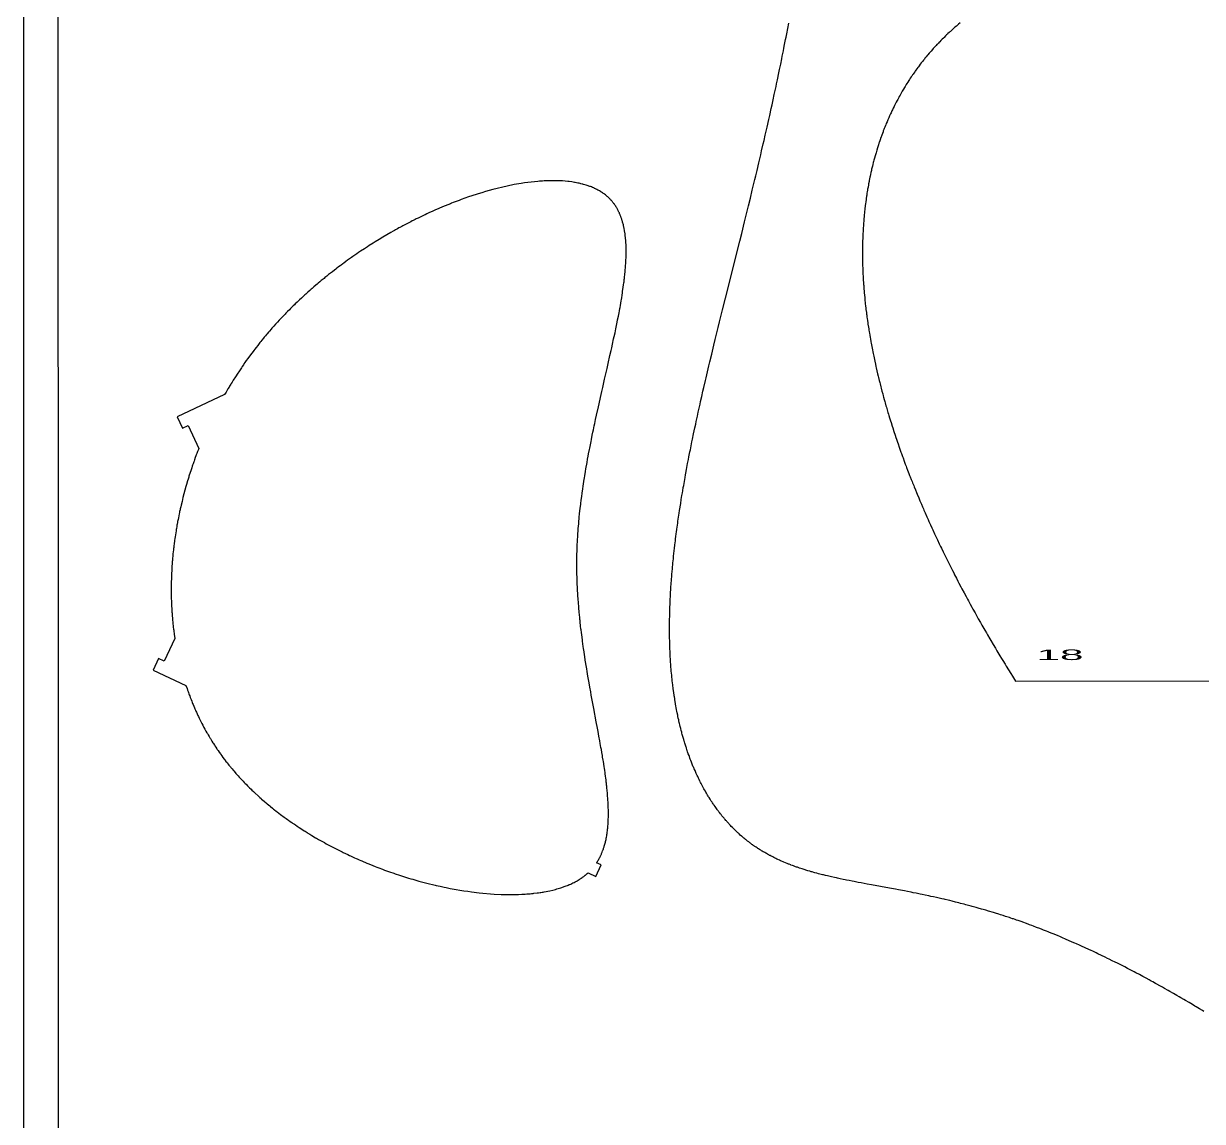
# Model space of a CAD drawing. Header units: metres. Extents: x 260 to 385, y -3 to 248.
# Drawn here: x 260.2 to 316.3, y 122.5 to 174.7 of the extents above; entities that cross this region are included whole.
import ezdxf

# ---------------------------------------------------------------- set-up
doc = ezdxf.new("R2010")
doc.units = ezdxf.units.M
doc.header["$MEASUREMENT"] = 0
doc.layers.add('1', color=7, linetype='Continuous', lineweight=0)
doc.styles.add('Style-ENGINEERING', font='ENGINEERING.shx')

msp = doc.modelspace()

# ---------------------------------------------------------------- linework, layer by layer
at = {"flags": 128}
for points in [[(385.210552, -2.443354), (385.210552, 247.556646), (260.210552, 247.556646), (260.210552, -2.443354), (385.210552, -2.443354)], [(261.842217, 198.870097), (261.858518, 117.878262)], [(316.325081, 127.721353), (316.253015, 127.765683), (316.108657, 127.854034), (315.963997, 127.941973), (315.891554, 127.985787), (315.782749, 128.051316), (315.619221, 128.149172), (315.455311, 128.246503), (315.373211, 128.294972), (315.22702, 128.380814), (315.15381, 128.423579), (315.043852, 128.48753), (314.878592, 128.583015), (314.712944, 128.677969), (314.629974, 128.725246), (314.451411, 128.826351), (314.361959, 128.876671), (314.227568, 128.951858), (314.092919, 129.026693), (314.025497, 129.063977), (313.890459, 129.138279), (313.822842, 129.175296), (313.721293, 129.230653), (313.585665, 129.304147), (313.517752, 129.340759), (313.415758, 129.395506), (313.262486, 129.477243), (313.093045, 129.566853), (313.008229, 129.611413), (312.880886, 129.677942), (312.753399, 129.744099), (312.689601, 129.777036), (312.561895, 129.842628), (312.497987, 129.875282), (312.402056, 129.924084), (312.274019, 129.988818), (312.209945, 130.021041), (312.113764, 130.069194), (311.969333, 130.141013), (311.81697, 130.216139), (311.740708, 130.253494), (311.626214, 130.309264), (311.454243, 130.392325), (311.281994, 130.474665), (311.195764, 130.515562), (311.042291, 130.587813), (310.96547, 130.623718), (310.85013, 130.677298), (310.676877, 130.757037), (310.503327, 130.836006), (310.416439, 130.875199), (310.261784, 130.944388), (310.184365, 130.978746), (310.068122, 131.029984), (309.893493, 131.106159), (309.776896, 131.156481), (309.718543, 131.181501), (309.630945, 131.218855), (309.475012, 131.284732), (309.396945, 131.317412), (309.279719, 131.366105), (309.162339, 131.414398), (309.10359, 131.438393), (308.985974, 131.486077), (308.927106, 131.509763), (308.838729, 131.545098), (308.701071, 131.599588), (308.632157, 131.626614), (308.528678, 131.666873), (308.373213, 131.726624), (308.217446, 131.785591), (308.139447, 131.814774), (308.039047, 131.851999), (307.972042, 131.876629), (307.83786, 131.925442), (307.770682, 131.949625), (307.636154, 131.997543), (307.501396, 132.044866), (307.41143, 132.076083), (307.351395, 132.096747), (307.271279, 132.124116), (307.23119, 132.137722), (307.140917, 132.168145), (307.080678, 132.188279), (306.960064, 132.228196), (306.899689, 132.247978), (306.778804, 132.287192), (306.657738, 132.325938), (306.576928, 132.351509), (306.415066, 132.402031), (306.323879, 132.430086), (306.263032, 132.448644), (306.141204, 132.485415), (306.080223, 132.503628), (305.958129, 132.539709), (305.835858, 132.575334), (305.754247, 132.598831), (305.590791, 132.645222), (305.498711, 132.670965), (305.437271, 132.687987), (305.314261, 132.721697), (305.252692, 132.738386), (305.129428, 132.771436), (305.005995, 132.80405), (304.923614, 132.825553), (304.758631, 132.867988), (304.677322, 132.888597), (304.514495, 132.929274), (304.351394, 132.969242), (304.242511, 132.9955), (304.169856, 133.012836), (304.024392, 133.047106), (303.971743, 133.059367), (303.872248, 133.082335), (303.805887, 133.097509), (303.673092, 133.127531), (303.606659, 133.142383), (303.473724, 133.171776), (303.340698, 133.200765), (303.251965, 133.219872), (303.074385, 133.257578), (302.933261, 133.287055), (302.83913, 133.306487), (302.650754, 133.34485), (302.509378, 133.373206), (302.415086, 133.391924), (302.226408, 133.428941), (302.084823, 133.456364), (301.9904, 133.474497), (301.801481, 133.510441), (301.659736, 133.537148), (301.376127, 133.590038), (300.950525, 133.668526), (300.524879, 133.746823), (300.312114, 133.786228), (300.028558, 133.839351), (299.88686, 133.866267), (299.698035, 133.902632), (299.603677, 133.921054), (299.462216, 133.949031), (299.33656, 133.974286), (299.273766, 133.987063), (299.179619, 134.00643), (299.03851, 134.035971), (298.9132, 134.062767), (298.85059, 134.07637), (298.756738, 134.097047), (298.616105, 134.128715), (298.491257, 134.157571), (298.428893, 134.172265), (298.335425, 134.194658), (298.242056, 134.217492), (298.195411, 134.229081), (298.071154, 134.260575), (298.009101, 134.276656), (297.916119, 134.301215), (297.823261, 134.326323), (297.776879, 134.339089), (297.694504, 134.362148), (297.653357, 134.373857), (297.653357, 134.373857), (297.591688, 134.391649), (297.499304, 134.418872), (297.407068, 134.446758), (297.361008, 134.460958), (297.272412, 134.488805), (297.22817, 134.502982), (297.161881, 134.524571), (297.095682, 134.546561), (297.062616, 134.557709), (296.996556, 134.58032), (296.963562, 134.591784), (296.914116, 134.609185), (296.848275, 134.632772), (296.815392, 134.644735), (296.766117, 134.662894), (296.692314, 134.690626), (296.679554, 134.695486), (296.607481, 134.723318), (296.571565, 134.737431), (296.517843, 134.758849), (296.43761, 134.791543), (296.357802, 134.824929), (296.31806, 134.841886), (296.238905, 134.876336), (296.199494, 134.893831), (296.140589, 134.920418), (296.063051, 134.956234), (296.024453, 134.974419), (295.966771, 135.002047), (295.909349, 135.030098), (295.880737, 135.044285), (295.823712, 135.072981), (295.7953, 135.087493), (295.752808, 135.109465), (295.702644, 135.135828), (295.677644, 135.149141), (295.640244, 135.169276), (295.584375, 135.199853), (295.528784, 135.230882), (295.501093, 135.246568), (295.445924, 135.278283), (295.418445, 135.294314), (295.377362, 135.318577), (295.322834, 135.351337), (295.295678, 135.367892), (295.255081, 135.392947), (295.194492, 135.431029), (295.146881, 135.461544), (295.123163, 135.476944), (295.087695, 135.500222), (295.03474, 135.53554), (294.982083, 135.571342), (294.955866, 135.589426), (294.903658, 135.625959), (294.877667, 135.64441), (294.838823, 135.672316), (294.793005, 135.705749), (294.770187, 135.722612), (294.736071, 135.74809), (294.685153, 135.786722), (294.63454, 135.825851), (294.609349, 135.845602), (294.559198, 135.885481), (294.534237, 135.905608), (294.496942, 135.936034), (294.454036, 135.971567), (294.425561, 135.995466), (294.368921, 136.043768), (294.340755, 136.068171), (294.284735, 136.117479), (294.229126, 136.167458), (294.192282, 136.201149), (294.167821, 136.223775), (294.119143, 136.269424), (294.114166, 136.274138), (294.084965, 136.301977), (294.027104, 136.358046), (293.96996, 136.414634), (293.932257, 136.452644), (293.907294, 136.47811), (293.857782, 136.529339), (293.824462, 136.564361), (293.802387, 136.587809), (293.758567, 136.634945), (293.736821, 136.658632), (293.693655, 136.706242), (293.65092, 136.754164), (293.622667, 136.786284), (293.603936, 136.807773), (293.566725, 136.850933), (293.535586, 136.887535), (293.514957, 136.912031), (293.474009, 136.961248), (293.453689, 136.985968), (293.413356, 137.035631), (293.373428, 137.085587), (293.347034, 137.119054), (293.294778, 137.186372), (293.265693, 137.224463), (293.246426, 137.249947), (293.208187, 137.301126), (293.189213, 137.326821), (293.151556, 137.378423), (293.114284, 137.430303), (293.089648, 137.465043), (293.040881, 137.53489), (293.013744, 137.574393), (292.99577, 137.600812), (292.9601, 137.653853), (292.942404, 137.680475), (292.907289, 137.733918), (292.872541, 137.787626), (292.849577, 137.823579), (292.804132, 137.895833), (292.77885, 137.936679), (292.762108, 137.963991), (292.728889, 138.018808), (292.712412, 138.046312), (292.679724, 138.101513), (292.647386, 138.156968), (292.626022, 138.194079), (292.583756, 138.268635), (292.557326, 138.316045), (292.539842, 138.34775), (292.505199, 138.411394), (292.488039, 138.443334), (292.45404, 138.507446), (292.420467, 138.571868), (292.398321, 138.614987), (292.383661, 138.643809), (292.35459, 138.701634), (292.348501, 138.713862), (292.330335, 138.750578), (292.294469, 138.824151), (292.259217, 138.897908), (292.236053, 138.947181), (292.220758, 138.980074), (292.19052, 139.045966), (292.170621, 139.089972), (292.131436, 139.178169), (292.093058, 139.266609), (292.067917, 139.325702), (292.05135, 139.365156), (292.01868, 139.444203), (292.000571, 139.488748), (291.964927, 139.578009), (291.930038, 139.667498), (291.907194, 139.727282), (291.892146, 139.767193), (291.862485, 139.847145), (291.846053, 139.892194), (291.813726, 139.982453), (291.782108, 140.072926), (291.76142, 140.133358), (291.747799, 140.173698), (291.720965, 140.2545), (291.706108, 140.300023), (291.676902, 140.39122), (291.648364, 140.482619), (291.629707, 140.543662), (291.617431, 140.584407), (291.593264, 140.666011), (291.579894, 140.711981), (291.553634, 140.804064), (291.528006, 140.896338), (291.511269, 140.957959), (291.500265, 140.999086), (291.47862, 141.081449), (291.454847, 141.17428), (291.439334, 141.236269), (291.42914, 141.27764), (291.409105, 141.360487), (291.394386, 141.422714), (291.384718, 141.464243), (291.365728, 141.547404), (291.356405, 141.589036), (291.338099, 141.672403), (291.320242, 141.755905), (291.308586, 141.811647), (291.285863, 141.923309), (291.269012, 142.008849), (291.258028, 142.06595), (291.236655, 142.180333), (291.226264, 142.237612), (291.206066, 142.352348), (291.186639, 142.467317), (291.174111, 142.54409), (291.165946, 142.595329), (291.150059, 142.69794), (291.148023, 142.711387), (291.139761, 142.766671), (291.123765, 142.877232), (291.108463, 142.987784), (291.098641, 143.061481), (291.09226, 143.11061), (291.079894, 143.208863), (291.074067, 143.256659), (291.06278, 143.352248), (291.06278, 143.352248), (291.051975, 143.44783), (291.045037, 143.511549), (291.031789, 143.638978), (291.022394, 143.734543), (291.016385, 143.79825), (291.00497, 143.925656), (290.99956, 143.989355), (290.989328, 144.116747), (290.979867, 144.244128), (290.973982, 144.329044), (290.970244, 144.385653), (290.963206, 144.498864), (290.957718, 144.59438), (290.954285, 144.658055), (290.947954, 144.785398), (290.945054, 144.849066), (290.939777, 144.976395), (290.935187, 145.103717), (290.932503, 145.188593), (290.930879, 145.245175), (290.928024, 145.358334), (290.926016, 145.453807), (290.92488, 145.517453), (290.923086, 145.644739), (290.922427, 145.708379), (290.921576, 145.835654), (290.921342, 145.96292), (290.921523, 146.047761), (290.921792, 146.104319), (290.922682, 146.217431), (290.923794, 146.312865), (290.924717, 146.376486), (290.926993, 146.503721), (290.928345, 146.567336), (290.931469, 146.694561), (290.935147, 146.821779), (290.937903, 146.906588), (290.939874, 146.963125), (290.944133, 147.076195), (290.948051, 147.171594), (290.950827, 147.235192), (290.956767, 147.362381), (290.959929, 147.425974), (290.966634, 147.553154), (290.973838, 147.680328), (290.978915, 147.765108), (290.989716, 147.934658), (290.996165, 148.030026), (291.000612, 148.093602), (291.009858, 148.220751), (291.014654, 148.284323), (291.024589, 148.411463), (291.034976, 148.538598), (291.042147, 148.623351), (291.057076, 148.79285), (291.065811, 148.888189), (291.071768, 148.951747), (291.083998, 149.078858), (291.09027, 149.142412), (291.103123, 149.269515), (291.116385, 149.396614), (291.125449, 149.481343), (291.144106, 149.650795), (291.154225, 149.740151), (291.175031, 149.918856), (291.196584, 150.097552), (291.21136, 150.216678), (291.221388, 150.296094), (291.241867, 150.45492), (291.248903, 150.508521), (291.267965, 150.651405), (291.28091, 150.746617), (291.30736, 150.936935), (291.32086, 151.032042), (291.348399, 151.222155), (291.376642, 151.412136), (291.395854, 151.538718), (291.408828, 151.623074), (291.43517, 151.791714), (291.450214, 151.886531), (291.480782, 152.076075), (291.511978, 152.265502), (291.533115, 152.391722), (291.547355, 152.475841), (291.576185, 152.644014), (291.592604, 152.738573), (291.625869, 152.927611), (291.659691, 153.116545), (291.682542, 153.242444), (291.697908, 153.326352), (291.72895, 153.494109), (291.746591, 153.588439), (291.78225, 153.777027), (291.818403, 153.965523), (291.842773, 154.091137), (291.892138, 154.342247), (291.910859, 154.436374), (291.948635, 154.624565), (291.986847, 154.812675), (292.012557, 154.938037), (292.064525, 155.188658), (292.123835, 155.470448), (292.163852, 155.658219), (292.190736, 155.78336), (292.244982, 156.033554), (292.286072, 156.221123), (292.313652, 156.346134), (292.369246, 156.596075), (292.397255, 156.721005), (292.453679, 156.97079), (292.510625, 157.220476), (292.548868, 157.386882), (292.625987, 157.719574), (292.658765, 157.859883), (292.72473, 158.140423), (292.791216, 158.420866), (292.835814, 158.607777), (292.925626, 158.981482), (292.959504, 159.121584), (293.027558, 159.401733), (293.095977, 159.681813), (293.141774, 159.868498), (293.23376, 160.241796), (293.303048, 160.521712), (293.442247, 161.081429), (293.58206, 161.64103), (293.862611, 162.76006), (294.072965, 163.599343), (294.259305, 164.345492), (294.352113, 164.718635), (294.490729, 165.278461), (294.613226, 165.776219), (294.674187, 166.025152), (294.765233, 166.398626), (294.855766, 166.772196), (294.900827, 166.959019), (294.980577, 167.291218), (295.020273, 167.45735), (295.079584, 167.706593), (295.168005, 168.080559), (295.255738, 168.454655), (295.299334, 168.641754), (295.376378, 168.97446), (295.414671, 169.140856), (295.471819, 169.390504), (295.556862, 169.765105), (295.641061, 170.139864), (295.682834, 170.327305), (295.756542, 170.660637), (295.793125, 170.827355), (295.847651, 171.077496), (295.901753, 171.327716), (295.928642, 171.452857), (295.98209, 171.7032), (296.008647, 171.828404), (296.04827, 172.016248), (296.118071, 172.350314), (296.15266, 172.517405), (296.204145, 172.768117), (296.255145, 173.01892), (296.280461, 173.144356), (296.330718, 173.395299), (296.355657, 173.520806), (296.392825, 173.709111), (296.4365, 173.932359), (296.458182, 174.044012), (296.490509, 174.211528), (296.538553, 174.462886), (296.586055, 174.714345)], [(304.738633, 174.731294), (304.65848, 174.664575), (304.618621, 174.630962), (304.559105, 174.580227), (304.488991, 174.519602), (304.454106, 174.489089), (304.401996, 174.443068), (304.324318, 174.373469), (304.272858, 174.326691), (304.247226, 174.303188), (304.2089, 174.267792), (304.158027, 174.22033), (304.132689, 174.196485), (304.094805, 174.160574), (304.038256, 174.106386), (303.971666, 174.041661), (303.938546, 174.009094), (303.889087, 173.959988), (303.839893, 173.910574), (303.815395, 173.885751), (303.766598, 173.835873), (303.7423, 173.810819), (303.705977, 173.773091), (303.65778, 173.722516), (303.633781, 173.697112), (303.597909, 173.65886), (303.544384, 173.601154), (303.487926, 173.539451), (303.459842, 173.508433), (303.417895, 173.461695), (303.355383, 173.391113), (303.29336, 173.319962), (303.262534, 173.284172), (303.20125, 173.212161), (303.170793, 173.17594), (303.125341, 173.121338), (303.065172, 173.04803), (303.035274, 173.011159), (302.990662, 172.955579), (302.946331, 172.899672), (302.924271, 172.871595), (302.91736, 172.862764), (302.89057, 172.828368), (302.837414, 172.759347), (302.784819, 172.690023), (302.750068, 172.643638), (302.727037, 172.612641), (302.681308, 172.550467), (302.630386, 172.480238), (302.596746, 172.433252), (302.574455, 172.401854), (302.5302, 172.338882), (302.497294, 172.2915), (302.475491, 172.259838), (302.43221, 172.19634), (302.410731, 172.164503), (302.368095, 172.100656), (302.325886, 172.036577), (302.297985, 171.99373), (302.242748, 171.907729), (302.200651, 171.841107), (302.172835, 171.796558), (302.117797, 171.70714), (302.090574, 171.66227), (302.036718, 171.572212), (301.983647, 171.481729), (301.948701, 171.421172), (301.925596, 171.380697), (301.879846, 171.299498), (301.841722, 171.230728), (301.816547, 171.184751), (301.766776, 171.092484), (301.742179, 171.046194), (301.69356, 170.953303), (301.645707, 170.859999), (301.614228, 170.797568), (301.59343, 170.755845), (301.552284, 170.672156), (301.518032, 170.601292), (301.495434, 170.553921), (301.450802, 170.458875), (301.428768, 170.411199), (301.385264, 170.315543), (301.342508, 170.219483), (301.314419, 170.155218), (301.295877, 170.112276), (301.259233, 170.026153), (301.223105, 169.939543), (301.199347, 169.881628), (301.183652, 169.842939), (301.15261, 169.765373), (301.129632, 169.707035), (301.114457, 169.668065), (301.084453, 169.589938), (301.069624, 169.550781), (301.040309, 169.472281), (301.011452, 169.393532), (300.992469, 169.340896), (300.979926, 169.305743), (300.95511, 169.235292), (300.951422, 169.224717), (300.930694, 169.164759), (300.917036, 169.124761), (300.890105, 169.044701), (300.876831, 169.004639), (300.850664, 168.924454), (300.825001, 168.844186), (300.808171, 168.790628), (300.775172, 168.683403), (300.752407, 168.607628), (300.737472, 168.557072), (300.708175, 168.455865), (300.693812, 168.405215), (300.665653, 168.303821), (300.638245, 168.202303), (300.620387, 168.134557), (300.608664, 168.089363), (300.585654, 167.998903), (300.566689, 167.922503), (300.554272, 167.871533), (300.52998, 167.769503), (300.518104, 167.718444), (300.494886, 167.616238), (300.472376, 167.513916), (300.457761, 167.445636), (300.44819, 167.400089), (300.42946, 167.308925), (300.414082, 167.231936), (300.404045, 167.180575), (300.384483, 167.077768), (300.374957, 167.026322), (300.356413, 166.923348), (300.338541, 166.820263), (300.326997, 166.751479), (300.319465, 166.705596), (300.304793, 166.613766), (300.292816, 166.536218), (300.285037, 166.484486), (300.285037, 166.484486), (300.269965, 166.380941), (300.262671, 166.329129), (300.248568, 166.225425), (300.235104, 166.121615), (300.226481, 166.052351), (300.220889, 166.006149), (300.210078, 165.913685), (300.201341, 165.835604), (300.195711, 165.783518), (300.184917, 165.67927), (300.179752, 165.627108), (300.169883, 165.522708), (300.160625, 165.418208), (300.154791, 165.348486), (300.151051, 165.30198), (300.143928, 165.208909), (300.140713, 165.164709), (300.134602, 165.076258), (300.128915, 164.987737), (300.125358, 164.928684), (300.118803, 164.810487), (300.114374, 164.721759), (300.111653, 164.662569), (300.10676, 164.544098), (300.104589, 164.484818), (300.100791, 164.366167), (300.097717, 164.247397), (300.096067, 164.168152), (300.095144, 164.115292), (300.09372, 164.009503), (300.093491, 163.987178), (300.092764, 163.885524), (300.092565, 163.817799), (300.092558, 163.77267), (300.092844, 163.68246), (300.09332, 163.614843), (300.094937, 163.479718), (300.097432, 163.344732), (300.099577, 163.254819), (300.101219, 163.194911), (300.105008, 163.075176), (300.107868, 162.996384), (300.109934, 162.943882), (300.114446, 162.838938), (300.116891, 162.786496), (300.122156, 162.681673), (300.127917, 162.576929), (300.132031, 162.507144), (300.140908, 162.367676), (300.146279, 162.289287), (300.15001, 162.237051), (300.157827, 162.132636), (300.161914, 162.080457), (300.170438, 161.976155), (300.17943, 161.871928), (300.185681, 161.802485), (300.198795, 161.663696), (300.206527, 161.585684), (300.211822, 161.533699), (300.22275, 161.429782), (300.228381, 161.37785), (300.239976, 161.27404), (300.252011, 161.1703), (300.260277, 161.101179), (300.277386, 160.963029), (300.287346, 160.885374), (300.294119, 160.833625), (300.307984, 160.730178), (300.315074, 160.67848), (300.32957, 160.575134), (300.344483, 160.471855), (300.354654, 160.403039), (300.375544, 160.265495), (300.387613, 160.188177), (300.395786, 160.136652), (300.412433, 160.03365), (300.420907, 159.982173), (300.438152, 159.879268), (300.455794, 159.776425), (300.467773, 159.707899), (300.492252, 159.570929), (300.506324, 159.493932), (300.535116, 159.340041), (300.564765, 159.186287), (300.585002, 159.08386), (300.598702, 159.015609), (300.626596, 158.879186), (300.642575, 158.802494), (300.675152, 158.649209), (300.708545, 158.496054), (300.731257, 158.394024), (300.746597, 158.326035), (300.777749, 158.190133), (300.813544, 158.037363), (300.837843, 157.935587), (300.854236, 157.867766), (300.887481, 157.732199), (300.912814, 157.630588), (300.929892, 157.562878), (300.9645, 157.427529), (300.982028, 157.35989), (301.01753, 157.224684), (301.053622, 157.089573), (301.078009, 156.99955), (301.09441, 156.939559), (301.127556, 156.819629), (301.154764, 156.722445), (301.173068, 156.657682), (301.21007, 156.528219), (301.228767, 156.463519), (301.26655, 156.334182), (301.30485, 156.204928), (301.330668, 156.118804), (301.348006, 156.061409), (301.382982, 155.946666), (301.423029, 155.816942), (301.449985, 155.730582), (301.504506, 155.558155), (301.53207, 155.472086), (301.587797, 155.300235), (301.644313, 155.128762), (301.682425, 155.014654), (301.708023, 154.938674), (301.759674, 154.786929), (301.785249, 154.712542), (301.836829, 154.563972), (301.888977, 154.415674), (301.924054, 154.316957), (301.947577, 154.251213), (301.994951, 154.11988), (302.021789, 154.046096), (302.075875, 153.898725), (302.130501, 153.751612), (302.167216, 153.653679), (302.191823, 153.588453), (302.24135, 153.458151), (302.297562, 153.311796), (302.335324, 153.214364), (302.360626, 153.149471), (302.411533, 153.019828), (302.449976, 152.922722), (302.47573, 152.858044), (302.527534, 152.72883), (302.553583, 152.664294), (302.605975, 152.535361), (302.658754, 152.406614), (302.694154, 152.320885), (302.765461, 152.14967), (302.826147, 152.005456), (302.866868, 151.909439), (302.894131, 151.845483), (302.948935, 151.717705), (302.990278, 151.621985), (303.017954, 151.558227), (303.073577, 151.430841), (303.157686, 151.240083), (303.214204, 151.113124), (303.252078, 151.028579), (303.328292, 150.85971), (303.393077, 150.717457), (303.436508, 150.622737), (303.523945, 150.433571), (303.567949, 150.339125), (303.656521, 150.150502), (303.745839, 149.962236), (303.805794, 149.836922), (303.845945, 149.753465), (303.926676, 149.586758), (303.995235, 149.44631), (304.041165, 149.352784), (304.133555, 149.165988), (304.180013, 149.072716), (304.273453, 148.886422), (304.367583, 148.700457), (304.430716, 148.576663), (304.472972, 148.494213), (304.557882, 148.329505), (304.629936, 148.190729), (304.678179, 148.09831), (304.775158, 147.913709), (304.823892, 147.821525), (304.921846, 147.63739), (305.020442, 147.453562), (305.086525, 147.331179), (305.130737, 147.249665), (305.219531, 147.086814), (305.294833, 146.949592), (305.345228, 146.858202), (305.446476, 146.675643), (305.497329, 146.584473), (305.599487, 146.402349), (305.702243, 146.220511), (305.771077, 146.099444), (305.817112, 146.018802), (305.909529, 145.857684), (305.987862, 145.721911), (306.040265, 145.631483), (306.1455, 145.450831), (306.1455, 145.450831), (306.198332, 145.360607), (306.304418, 145.180362), (306.411065, 145.000385), (306.482471, 144.880548), (306.530212, 144.800722), (306.626018, 144.641226), (306.70719, 144.506811), (306.761473, 144.417282), (306.870443, 144.238416), (306.925129, 144.149079), (307.034897, 143.970596), (307.145192, 143.792364), (307.219012, 143.673682), (307.268353, 143.594621), (307.367341, 143.436646), (371.39283, 143.489121)], [(269.769378, 157.057417), (267.509024, 156.003396), (267.762595, 155.459612), (268.034487, 155.586397), (268.541629, 154.498828), (268.522551, 154.450214), (268.484797, 154.352873), (268.44758, 154.255382), (268.423069, 154.190308), (268.406861, 154.14689), (268.374765, 154.05997), (268.339168, 153.962054), (268.315737, 153.896703), (268.30025, 153.853102), (268.269599, 153.765825), (268.246892, 153.700301), (268.231889, 153.656587), (268.202205, 153.569088), (268.187524, 153.525302), (268.158487, 153.437662), (268.129882, 153.349931), (268.073971, 153.174207), (268.060264, 153.130224), (268.033177, 153.042196), (268.006524, 152.954089), (267.954528, 152.777648), (267.929185, 152.689319), (267.879814, 152.512458), (267.786349, 152.157994), (267.742265, 151.980433), (267.699955, 151.802678), (267.679467, 151.713735), (267.659424, 151.624752), (267.64957, 151.580246), (267.630196, 151.491207), (267.620677, 151.446674), (267.606608, 151.379861), (267.570324, 151.201609), (267.552856, 151.112443), (267.535837, 151.023255), (267.527497, 150.978653), (267.511155, 150.889434), (267.503153, 150.844819), (267.491363, 150.777889), (267.476038, 150.688637), (267.468546, 150.644007), (267.45752, 150.577057), (267.44146, 150.476626), (267.414332, 150.298068), (267.401452, 150.208789), (267.389028, 150.119512), (267.382988, 150.074876), (267.371252, 149.98561), (267.365556, 149.94098), (267.357226, 149.87404), (267.346523, 149.784798), (267.341344, 149.740183), (267.333791, 149.673268), (267.322948, 149.572916), (267.3138, 149.483736), (267.3094, 149.439155), (267.303017, 149.372296), (267.29393, 149.272036), (267.285431, 149.171814), (267.281402, 149.121718), (267.274603, 149.032687), (267.271379, 148.988185), (267.26676, 148.92145), (267.260325, 148.821391), (267.254481, 148.721386), (267.251782, 148.671405), (267.246828, 148.571489), (267.244574, 148.521555), (267.241472, 148.446685), (267.235456, 148.269371), (267.233156, 148.180801), (267.231329, 148.092294), (267.230593, 148.048064), (267.229475, 147.959654), (267.229094, 147.915474), (267.228745, 147.849237), (267.228696, 147.760984), (267.22885, 147.716885), (267.229304, 147.650773), (267.230487, 147.551685), (267.232046, 147.463692), (267.233005, 147.419727), (267.234668, 147.353818), (267.237667, 147.255046), (267.241273, 147.156386), (267.243305, 147.1071), (267.247291, 147.019552), (267.249465, 146.975814), (267.252952, 146.910253), (267.258691, 146.812016), (267.265042, 146.713907), (267.268447, 146.664903), (267.275717, 146.566995), (267.279582, 146.518092), (267.285668, 146.444805), (267.293329, 146.358049), (267.297342, 146.314714), (267.303589, 146.249767), (267.313476, 146.152472), (267.32398, 146.05533), (267.329464, 146.006818), (267.340897, 145.909913), (267.346847, 145.861522), (267.356062, 145.789013), (267.368893, 145.69248), (267.375541, 145.644278), (267.385807, 145.572055), (267.401864, 145.463908), (266.894722, 144.376338), (266.622829, 144.503124), (266.369258, 143.959339), (267.931313, 143.230941), (267.981304, 143.081965), (268.00696, 143.007753), (268.033058, 142.933729), (268.046272, 142.896788), (268.073033, 142.82305), (268.086579, 142.786252), (268.107105, 142.731147), (268.134862, 142.657844), (268.148906, 142.621267), (268.170182, 142.566494), (268.202563, 142.484545), (268.23182, 142.411916), (268.246615, 142.375678), (268.269017, 142.321417), (268.30309, 142.240244), (268.337729, 142.159335), (268.355261, 142.118981), (268.386779, 142.047406), (268.402706, 142.011699), (268.426807, 141.95824), (268.463431, 141.87828), (268.500625, 141.798597), (268.519436, 141.758861), (268.557484, 141.6796), (268.576723, 141.640077), (268.605848, 141.580926), (268.640784, 141.511031), (268.658422, 141.47617), (268.68509, 141.423986), (268.725571, 141.345956), (268.766626, 141.268224), (268.787369, 141.22947), (268.829287, 141.152189), (268.850462, 141.113662), (268.882495, 141.056016), (268.92571, 140.979424), (268.947534, 140.941245), (268.980542, 140.884123), (269.030664, 140.798771), (269.070786, 140.731618), (269.091019, 140.698136), (269.121583, 140.648032), (269.167914, 140.573147), (269.214827, 140.498588), (269.238502, 140.461433), (269.28629, 140.38737), (269.310403, 140.350464), (269.346846, 140.295262), (269.395949, 140.221955), (269.42072, 140.185429), (269.458151, 140.1308), (269.514917, 140.049221), (269.566, 139.977075), (269.591762, 139.941134), (269.630682, 139.887386), (269.689682, 139.807139), (269.74943, 139.727345), (269.779584, 139.687618), (269.831829, 139.61963), (269.866964, 139.574493), (269.890522, 139.544486), (269.937958, 139.484671), (269.973813, 139.439987), (269.997849, 139.410281), (270.046236, 139.351071), (270.070585, 139.321566), (270.119596, 139.26276), (270.169018, 139.204223), (270.202192, 139.165348), (270.269081, 139.087957), (270.30702, 139.044637), (270.332437, 139.01584), (270.383568, 138.958451), (270.409282, 138.929858), (270.461001, 138.872875), (270.513108, 138.816164), (270.54806, 138.778507), (270.618471, 138.703555), (270.645048, 138.675573), (270.698485, 138.619813), (270.752293, 138.564326), (270.788369, 138.527485), (270.788369, 138.527485), (270.86101, 138.454169), (270.915912, 138.399501), (270.952713, 138.363207), (271.026787, 138.290985), (271.064058, 138.255057), (271.139064, 138.183567), (271.214681, 138.112564), (271.367714, 137.972028), (271.41118, 137.932855), (271.440259, 137.906827), (271.498661, 137.854976), (271.527983, 137.829154), (271.586867, 137.777719), (271.646066, 137.72656), (271.685707, 137.692608), (271.765401, 137.625074), (271.795427, 137.599876), (271.855706, 137.549689), (271.916286, 137.499779), (271.956837, 137.466661), (272.038333, 137.400796), (272.099793, 137.351723), (272.140925, 137.319163), (272.223569, 137.254415), (272.265077, 137.222227), (272.348462, 137.158226), (272.432331, 137.094722), (272.601488, 136.969214), (272.697451, 136.899495), (272.761742, 136.853368), (272.804742, 136.822773), (272.891071, 136.76196), (272.9561, 136.716681), (272.999586, 136.686651), (273.086872, 136.62697), (273.13067, 136.597319), (273.218571, 136.538395), (273.306872, 136.479975), (273.484639, 136.364655), (273.551691, 136.321932), (273.596508, 136.293609), (273.686414, 136.237344), (273.731501, 136.209402), (273.821937, 136.1539), (273.912716, 136.098907), (274.095272, 135.990453), (274.141112, 135.96366), (274.233027, 135.910456), (274.325248, 135.857764), (274.510572, 135.753922), (274.60366, 135.702772), (274.790643, 135.602019), (274.978649, 135.503332), (275.35746, 135.312176), (275.411006, 135.285962), (275.518287, 135.234028), (275.625811, 135.182754), (275.697622, 135.148938), (275.745551, 135.126558), (275.841537, 135.08219), (275.949716, 135.032902), (276.021944, 135.000412), (276.070143, 134.978916), (276.166646, 134.936318), (276.239113, 134.904715), (276.287464, 134.88381), (276.384259, 134.842397), (276.432701, 134.821888), (276.529667, 134.781266), (276.626738, 134.741173), (276.821156, 134.662575), (276.930658, 134.619295), (277.003709, 134.590816), (277.05243, 134.571995), (277.149915, 134.534754), (277.223061, 134.507173), (277.27184, 134.488951), (277.369426, 134.45291), (277.418232, 134.435089), (277.515862, 134.399849), (277.613512, 134.365144), (277.808836, 134.297341), (277.88208, 134.272469), (277.930905, 134.256056), (278.028543, 134.223633), (278.077353, 134.207623), (278.174951, 134.176008), (278.272512, 134.144932), (278.467488, 134.084403), (278.516196, 134.069609), (278.61356, 134.040427), (278.71085, 134.011788), (278.905172, 133.956141), (279.002187, 133.929134), (279.195885, 133.876756), (279.389083, 133.826564), (279.773714, 133.73276), (279.821607, 133.721653), (279.917257, 133.699852), (280.01272, 133.678602), (280.20305, 133.637761), (280.297901, 133.61817), (280.48693, 133.580651), (280.675009, 133.545354), (281.048049, 133.481447), (281.140611, 133.466867), (281.324837, 133.439388), (281.507813, 133.414155), (281.869743, 133.370446), (282.575654, 133.310208), (282.918564, 133.293763), (283.254066, 133.28649), (283.418871, 133.286307), (283.742258, 133.292871), (283.900705, 133.29963), (284.0569, 133.308714), (284.134131, 133.31413), (284.286821, 133.32671), (284.362262, 133.333877), (284.43709, 133.341629), (284.474272, 133.345725), (284.621422, 133.363573), (284.694038, 133.373378), (284.766003, 133.383772), (284.801738, 133.389189), (284.872711, 133.400466), (284.907946, 133.406325), (284.960481, 133.415391), (285.234102, 133.469359), (285.366651, 133.4999), (285.496272, 133.532819), (285.559963, 133.550172), (285.685064, 133.586668), (285.746458, 133.605813), (285.807069, 133.625556), (285.837079, 133.635652), (285.955119, 133.677536), (286.012926, 133.699379), (286.069913, 133.721824), (286.098097, 133.733272), (286.153838, 133.756619), (286.181394, 133.76852), (286.222331, 133.786653), (286.329147, 133.836669), (286.381257, 133.862585), (286.43249, 133.889106), (286.457776, 133.902595), (286.507679, 133.930026), (286.532295, 133.94397), (286.568795, 133.965171), (286.616668, 133.99397), (286.640262, 134.008598), (286.67522, 134.030827), (286.709657, 134.053398), (286.72668, 134.064812), (286.764919, 134.091101), (286.790035, 134.108873), (286.806613, 134.120831), (286.839371, 134.145007), (286.863592, 134.163367), (286.879576, 134.175715), (286.91115, 134.200671), (286.926742, 134.213279), (286.957537, 134.238752), (286.987815, 134.264569), (287.007715, 134.28197), (287.020855, 134.293655), (287.046835, 134.317227), (287.410296, 134.147743), (287.663867, 134.691527), (287.450843, 134.790862), (287.471936, 134.823177), (287.485742, 134.8449), (287.494834, 134.859462), (287.512749, 134.888777), (287.525951, 134.91093), (287.534641, 134.925778), (287.551756, 134.955663), (287.560182, 134.970701), (287.57677, 135.000964), (287.593009, 135.031479), (287.603643, 135.051961), (287.62445, 135.093258), (287.635887, 135.116683), (287.643406, 135.132376), (287.658188, 135.163949), (287.665452, 135.179828), (287.679729, 135.211771), (287.693673, 135.24396), (287.702784, 135.265556), (287.720568, 135.309072), (287.739879, 135.358545), (287.752348, 135.39183), (287.760481, 135.414154), (287.776323, 135.459123), (287.787833, 135.49313), (287.795332, 135.515933), (287.809911, 135.561859), (287.809911, 135.561859), (287.816994, 135.58498), (287.830747, 135.631538), (287.843955, 135.678516), (287.868761, 135.773721), (287.875354, 135.800796), (287.888043, 135.855338), (287.900074, 135.910399), (287.907733, 135.947394), (287.912679, 135.972184), (287.922192, 136.022069), (287.932294, 136.078673), (287.938679, 136.116692), (287.942781, 136.142163), (287.950619, 136.193405), (287.95618, 136.232097), (287.959736, 136.258016), (287.966491, 136.31015), (287.969691, 136.336365), (287.975739, 136.389089), (287.981322, 136.442203), (287.991113, 136.549597), (287.995828, 136.610684), (287.998659, 136.651679), (288.000408, 136.679128), (288.003581, 136.73431), (288.005676, 136.775946), (288.00694, 136.803822), (288.009148, 136.859854), (288.010094, 136.888011), (288.011674, 136.944605), (288.012842, 137.001571), (288.013962, 137.11661), (288.013971, 137.160128), (288.013329, 137.247779), (288.01182, 137.336244), (288.010343, 137.395671), (288.006277, 137.515593), (288.002278, 137.606463), (287.999168, 137.667482), (287.99191, 137.790565), (287.987772, 137.852625), (287.978503, 137.977772), (287.967946, 138.104277), (287.943133, 138.3613), (287.935302, 138.434539), (287.92988, 138.483594), (287.918565, 138.582252), (287.912676, 138.631853), (287.900446, 138.731595), (287.887628, 138.832051), (287.878764, 138.899416), (287.860297, 139.035082), (287.853125, 139.086276), (287.838387, 139.189184), (287.82314, 139.292778), (287.812702, 139.362218), (287.791191, 139.501998), (287.774524, 139.607612), (287.763168, 139.678389), (287.739893, 139.820817), (287.727984, 139.892463), (287.70365, 140.036613), (287.678661, 140.181893), (287.66166, 140.279367), (287.626891, 140.475782), (287.606914, 140.587115), (287.56614, 140.811587), (287.524388, 141.038423), (287.496079, 141.190936), (287.438515, 141.498987), (287.320765, 142.126769), (287.261248, 142.44626), (287.201748, 142.769324), (287.172109, 142.932159), (287.132799, 143.150588), (287.113261, 143.260358), (287.084137, 143.425692), (287.055267, 143.59183), (287.040941, 143.675195), (287.003141, 143.898451), (286.984484, 144.010589), (286.956836, 144.17942), (286.929632, 144.348986), (286.916209, 144.434041), (286.889747, 144.604682), (286.876719, 144.690266), (286.857445, 144.818965), (286.832274, 144.991156), (286.819927, 145.077502), (286.801718, 145.207328), (286.783899, 145.337517), (286.775142, 145.402746), (286.744863, 145.635382), (286.730248, 145.752107), (286.716, 145.869099), (286.709017, 145.927694), (286.695342, 146.045076), (286.688653, 146.103864), (286.678808, 146.192163), (286.666044, 146.310113), (286.659821, 146.36918), (286.650689, 146.457894), (286.637457, 146.591218), (286.626178, 146.709977), (286.620712, 146.769443), (286.612737, 146.858749), (286.601284, 146.992943), (286.590459, 147.127415), (286.585288, 147.194754), (286.5765, 147.314631), (286.572304, 147.374648), (286.566262, 147.464769), (286.557775, 147.600163), (286.549995, 147.735807), (286.546377, 147.80372), (286.539692, 147.939725), (286.53663, 148.007816), (286.532394, 148.110059), (286.527939, 148.231401), (286.525944, 148.292137), (286.523248, 148.383321), (286.519879, 148.520275), (286.517337, 148.657434), (286.516381, 148.72609), (286.515112, 148.863547), (286.514803, 148.932348), (286.514752, 149.035636), (286.515128, 149.127535), (286.515466, 149.173514), (286.516164, 149.242519), (286.517642, 149.346108), (286.519644, 149.449791), (286.520844, 149.501668), (286.523133, 149.587902), (286.524862, 149.645425), (286.528803, 149.760549), (286.531012, 149.818148), (286.535901, 149.933417), (286.54141, 150.048775), (286.545423, 150.125727), (286.548247, 150.177049), (286.55425, 150.279737), (286.557832, 150.337524), (286.565435, 150.453149), (286.573613, 150.568838), (286.57938, 150.645996), (286.583364, 150.697448), (286.591658, 150.800382), (286.601505, 150.916226), (286.608368, 150.993477), (286.613075, 151.044987), (286.622799, 151.148027), (286.63036, 151.225321), (286.64616, 151.379941), (286.662844, 151.53459), (286.674446, 151.6377), (286.698771, 151.843923), (286.705875, 151.901921), (286.720422, 152.017908), (286.735412, 152.133881), (286.745647, 152.211184), (286.766683, 152.365756), (286.782944, 152.481648), (286.794009, 152.558887), (286.816667, 152.713308), (286.828253, 152.790486), (286.851927, 152.944768), (286.876248, 153.098939), (286.89281, 153.201652), (286.926741, 153.406896), (286.946282, 153.522229), (286.959485, 153.599068), (286.986299, 153.752617), (286.999905, 153.829324), (287.0275, 153.982593), (287.055585, 154.135659), (287.07457, 154.237584), (287.113134, 154.441126), (287.127791, 154.517344), (287.15741, 154.66959), (287.187414, 154.82157), (287.20762, 154.922736), (287.248487, 155.124678), (287.279509, 155.275778), (287.300354, 155.376335), (287.342406, 155.577003), (287.3636, 155.677107), (287.406287, 155.876834), (287.449329, 156.075893), (287.536254, 156.471873), (287.569069, 156.619589), (287.634924, 156.913673), (287.700923, 157.205865), (287.74491, 157.399556), (287.832608, 157.784137), (287.948314, 158.290721), (288.005348, 158.541185), (288.089506, 158.91313), (288.089506, 158.91313), (288.144493, 159.158477), (288.171601, 159.280338), (288.211736, 159.462084), (288.264179, 159.702412), (288.289906, 159.821697), (288.32783, 159.999499), (288.364907, 160.17592), (288.38311, 160.263602), (288.430496, 160.495665), (288.453528, 160.610718), (288.487204, 160.78205), (288.519783, 160.951855), (288.535644, 161.036174), (288.556333, 161.147985), (288.566476, 161.203625), (288.581432, 161.286749), (288.603273, 161.410672), (288.622073, 161.520047), (288.63125, 161.574456), (288.644733, 161.655719), (288.664305, 161.776815), (288.683073, 161.896942), (288.692149, 161.956637), (288.722703, 162.16687), (288.736945, 162.270788), (288.750477, 162.373895), (288.75697, 162.42514), (288.769404, 162.527011), (288.77534, 162.577634), (288.783887, 162.653173), (288.794605, 162.753149), (288.79967, 162.802816), (288.806892, 162.876912), (288.813659, 162.950518), (288.816869, 162.987137), (288.82486, 163.084179), (288.828539, 163.132367), (288.833658, 163.204229), (288.83829, 163.275582), (288.840422, 163.311068), (288.844312, 163.381652), (288.846069, 163.416751), (288.848466, 163.469154), (288.852013, 163.561589), (288.853441, 163.607454), (288.855142, 163.675809), (288.856311, 163.743629), (288.856694, 163.777337), (288.85705, 163.844346), (288.857022, 163.877646), (288.856721, 163.92734), (288.855829, 163.993115), (288.855172, 164.025796), (288.853918, 164.074555), (288.851431, 164.147102), (288.842575, 164.316202), (288.836554, 164.399222), (288.829448, 164.48121), (288.825483, 164.521813), (288.816721, 164.602234), (288.811918, 164.642048), (288.804183, 164.701272), (288.792866, 164.779301), (288.786773, 164.817912), (288.777084, 164.875319), (288.76673, 164.932113), (288.761301, 164.960279), (288.745997, 165.034628), (288.737889, 165.071387), (288.725153, 165.126001), (288.71172, 165.179983), (288.704741, 165.206736), (288.690251, 165.259762), (288.682739, 165.286035), (288.671135, 165.325142), (288.6495, 165.393765), (288.638197, 165.427642), (288.626566, 165.461227), (288.620627, 165.47791), (288.608502, 165.511057), (288.602315, 165.527519), (288.592878, 165.552075), (288.580003, 165.584558), (288.573439, 165.600687), (288.563434, 165.624742), (288.54807, 165.66051), (288.534049, 165.691984), (288.52691, 165.707609), (288.51604, 165.730904), (288.49937, 165.765527), (288.482258, 165.799766), (288.473536, 165.81674), (288.441619, 165.876308), (288.425128, 165.905629), (288.408278, 165.934641), (288.399719, 165.94903), (288.382328, 165.977575), (288.373497, 165.99173), (288.360079, 166.012816), (288.341868, 166.040655), (288.332625, 166.054457), (288.318587, 166.075011), (288.297139, 166.105507), (288.277679, 166.132277), (288.267808, 166.145542), (288.252826, 166.165289), (288.229954, 166.194572), (288.206602, 166.223446), (288.194745, 166.237729), (288.173366, 166.262868), (288.162533, 166.275316), (288.146101, 166.293834), (288.121044, 166.321266), (288.095494, 166.348282), (288.082533, 166.361634), (288.056237, 166.388023), (288.042902, 166.40106), (288.022663, 166.420418), (288.00214, 166.439538), (287.988302, 166.452154), (287.960249, 166.477068), (287.946036, 166.489368), (287.917238, 166.513651), (287.887946, 166.537514), (287.868146, 166.553191), (287.827894, 166.583985), (287.812578, 166.595341), (287.781582, 166.61774), (287.750107, 166.639723), (287.728858, 166.654147), (287.685727, 166.68244), (287.652829, 166.703176), (287.630636, 166.71677), (287.58563, 166.743407), (287.562819, 166.75645), (287.516582, 166.781986), (287.469534, 166.806791), (287.373031, 166.854213), (287.354582, 166.862781), (287.317354, 166.87961), (287.279685, 166.896032), (287.25433, 166.906753), (287.203039, 166.927654), (287.164067, 166.942857), (287.137848, 166.952767), (287.084841, 166.972047), (287.058055, 166.981418), (287.003924, 166.999623), (286.949052, 167.017112), (286.837114, 167.049952), (286.794392, 167.061534), (286.765687, 167.069033), (286.707745, 167.083501), (286.67851, 167.090469), (286.619514, 167.103877), (286.559825, 167.116581), (286.438394, 167.139881), (286.407614, 167.145268), (286.345552, 167.155519), (286.282828, 167.165072), (286.155423, 167.182094), (286.090755, 167.189565), (285.959524, 167.202436), (285.825812, 167.212557), (285.551172, 167.224599), (285.498634, 167.225646), (285.463429, 167.226132), (285.392593, 167.226598), (285.356964, 167.226578), (285.285287, 167.226033), (285.213059, 167.224816), (285.066974, 167.220372), (285.030119, 167.218843), (284.956013, 167.215286), (284.881388, 167.211065), (284.730604, 167.200633), (284.654459, 167.194427), (284.500699, 167.18004), (284.345025, 167.163032), (284.028161, 167.121204), (283.867082, 167.09641), (283.53991, 167.039124), (283.206427, 166.971661), (282.522315, 166.806614), (282.172583, 166.709234), (281.995994, 166.656875), (281.81833, 166.602087), (281.729113, 166.573786), (281.369839, 166.454572), (281.188856, 166.391383), (281.007051, 166.325821), (280.915858, 166.292155), (280.732924, 166.223061), (280.641198, 166.187635), (280.549308, 166.151627), (280.503304, 166.133404), (280.133967, 165.982412), (279.94852, 165.903462), (279.94852, 165.903462), (279.762628, 165.822228), (279.669532, 165.780757), (279.483078, 165.696119), (279.389734, 165.652954), (279.29632, 165.609227), (279.249589, 165.587153), (279.062528, 165.497463), (278.968927, 165.451783), (278.875289, 165.405548), (278.828458, 165.382223), (278.734776, 165.33516), (278.687927, 165.311422), (278.617646, 165.275557), (278.430206, 165.17841), (278.336486, 165.129018), (278.242776, 165.079082), (278.195927, 165.053911), (278.102245, 165.003162), (278.055413, 164.977586), (277.98518, 164.938968), (277.891568, 164.887008), (277.844778, 164.860826), (277.774615, 164.821303), (277.669424, 164.761456), (277.296093, 164.543224), (277.109923, 164.430946), (276.924159, 164.316577), (276.831446, 164.258612), (276.646395, 164.141131), (276.55407, 164.081617), (276.461889, 164.02159), (276.415854, 163.991385), (276.232109, 163.869289), (276.140484, 163.807479), (276.049035, 163.745163), (276.003378, 163.713816), (275.912203, 163.650744), (275.866688, 163.61902), (275.798507, 163.571198), (275.617251, 163.442302), (275.526943, 163.377108), (275.436856, 163.311418), (275.391898, 163.278389), (275.302158, 163.211959), (275.257377, 163.178561), (275.19032, 163.128233), (275.101128, 163.060701), (275.056627, 163.026752), (274.989998, 162.975601), (274.890334, 162.898362), (274.714008, 162.759538), (274.626271, 162.689404), (274.538826, 162.618791), (274.495216, 162.583306), (274.408224, 162.511978), (274.364844, 162.476136), (274.299921, 162.42215), (274.213637, 162.349756), (274.170617, 162.313382), (274.106242, 162.2586), (274.010033, 162.175933), (273.924878, 162.101954), (273.882431, 162.06479), (273.818926, 162.008825), (273.724048, 161.924389), (273.629634, 161.839369), (273.582604, 161.79664), (273.416364, 161.643539), (273.333828, 161.566304), (273.251692, 161.488614), (273.210775, 161.449599), (273.12925, 161.371229), (273.088644, 161.331876), (273.027931, 161.272634), (272.947354, 161.193253), (272.907227, 161.153395), (272.847241, 161.093399), (272.757728, 161.002935), (272.678638, 160.922052), (272.639263, 160.881444), (272.580417, 160.820326), (272.492639, 160.728186), (272.405459, 160.635492), (272.362096, 160.588938), (272.285386, 160.505835), (272.247215, 160.464121), (272.190191, 160.401347), (272.105183, 160.306731), (272.020817, 160.211571), (271.978879, 160.163787), (271.895497, 160.067816), (271.854055, 160.019628), (271.792209, 159.947095), (271.763933, 159.913682), (271.707624, 159.846666), (271.651639, 159.7794), (271.614495, 159.734417), (271.540641, 159.644122), (271.48563, 159.576115), (271.449137, 159.530642), (271.376585, 159.439374), (271.340528, 159.393581), (271.268849, 159.301678), (271.197753, 159.209358), (271.15068, 159.147582), (271.119443, 159.106297), (271.057315, 159.023485), (271.005256, 158.953366), (270.970734, 158.906495), (270.90213, 158.812455), (270.86805, 158.765288), (270.800332, 158.670663), (270.733205, 158.575652), (270.688784, 158.512101), (270.659316, 158.46964), (270.600733, 158.384498), (270.567987, 158.336476), (270.502942, 158.240158), (270.438495, 158.143477), (270.395862, 158.078823), (270.367589, 158.035633), (270.311397, 157.949045), (270.24875, 157.851304), (270.20732, 157.785953), (270.179849, 157.742301), (270.125266, 157.654797), (270.084641, 157.588996), (270.057708, 157.545047), (270.004202, 157.456954), (269.977629, 157.412812), (269.924843, 157.324336), (269.872538, 157.23561), (269.837937, 157.176321), (269.769378, 157.057417)]]:
    msp.add_lwpolyline(points, dxfattribs=at)

# ---------------------------------------------------------------- texts
at = {"layer": '1', "style": 'Style-ENGINEERING', "width": 3}
msp.add_text('18', height=0.5, dxfattribs=at).set_placement((308.367341, 144.436646))

doc.saveas('drawing.dxf')
